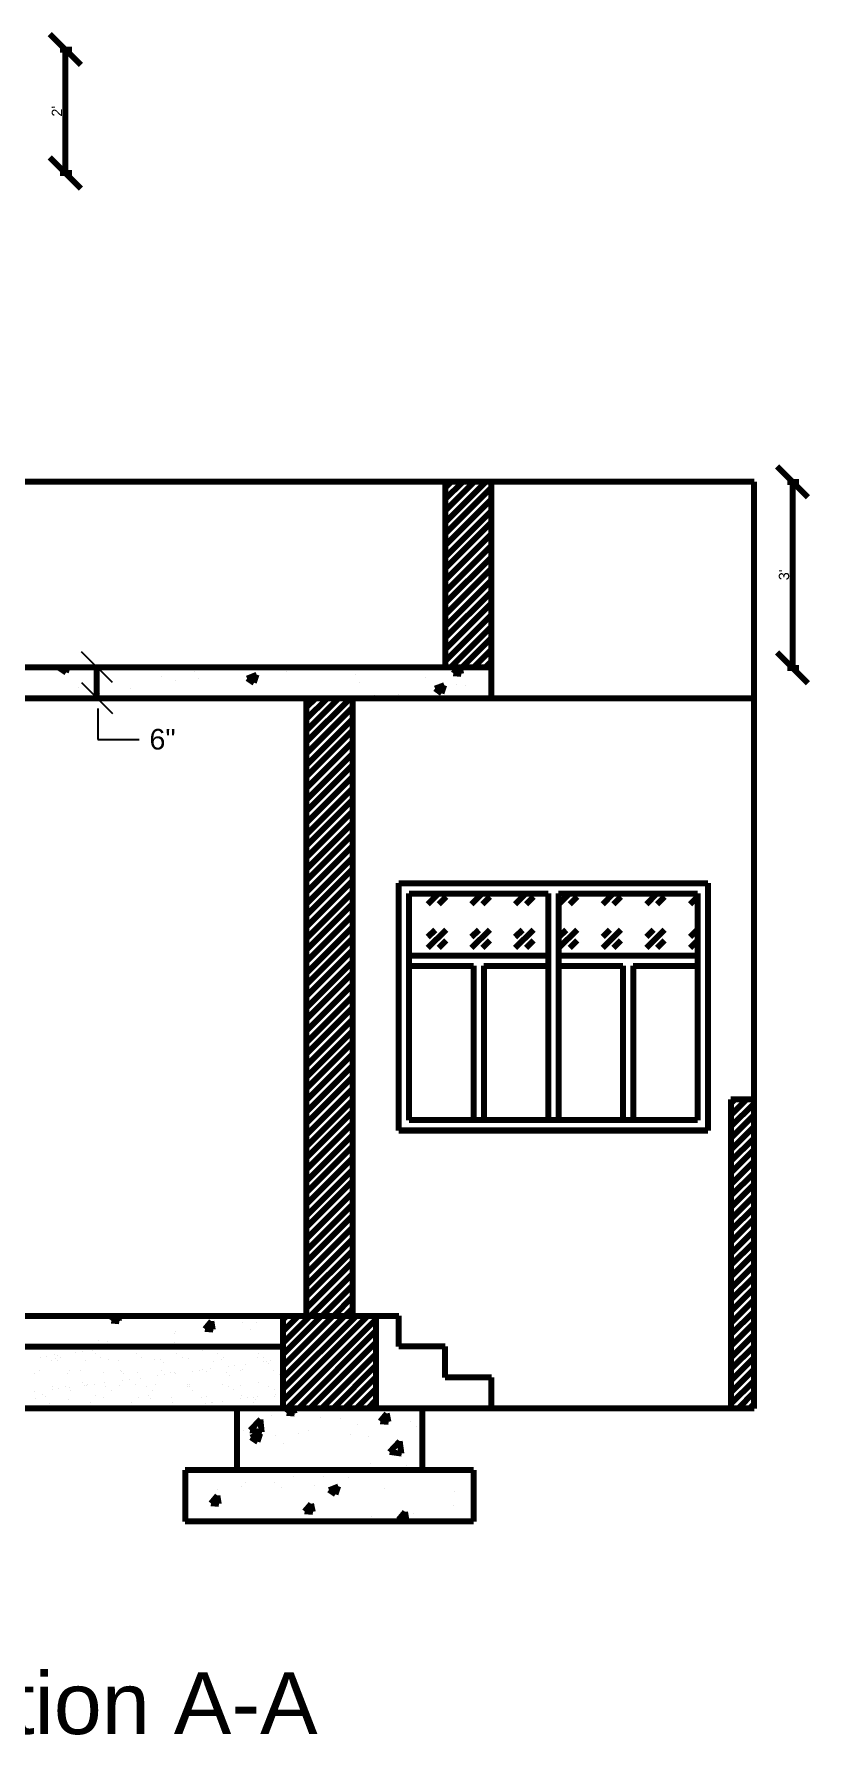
# Model space of a CAD drawing. Header units: inches. Extents: x 934 to 13503, y 40 to 6452.
# Drawn here: x 3706.4 to 3856.8, y 3813.6 to 4144.1 of the extents above; entities that cross this region are included whole.
import ezdxf

# ---------------------------------------------------------------- set-up
doc = ezdxf.new("R2010")
doc.units = ezdxf.units.IN
doc.layers.add('WINDOW', color=2, linetype='Continuous')
doc.styles.add('Annotative', font='arial.ttf')
doc.styles.get("Standard").update_dxf_attribs({"font": 'arial.ttf'})

# ---------------------------------------------------------------- blocks, each defined once
blk = doc.blocks.new('_Oblique')
at = {"color": 0, "linetype": 'ByBlock', "lineweight": -2}
blk.add_line((-0.5, -0.5), (0.5, 0.5), dxfattribs=at)

msp = doc.modelspace()

# ---------------------------------------------------------------- linework, layer by layer
at = {"color": 0, "linetype": 'ByBlock', "lineweight": -2}
for p, q in [((3721.657, 4018.093), (3715.657, 4024.093)), ((3715.657, 4018.093), (3721.657, 4012.093))]:
    msp.add_line(p, q, dxfattribs=at)
at = {"color": 0, "lineweight": 80}
for p, q in [((3777.32, 3979.093), (3837.32, 3979.093)), ((3777.32, 3931.093), (3777.32, 3979.093)), ((3837.32, 3979.093), (3837.32, 3931.093)), ((3779.32, 3933.093), (3779.32, 3977.093)), ((3779.32, 3977.093), (3806.32, 3977.093)), ((3808.32, 3977.093), (3835.32, 3977.093)), ((3835.32, 3977.093), (3835.32, 3933.093)), ((3779.32, 3965.044), (3806.32, 3965.044)), ((3779.32, 3963.044), (3791.82, 3963.044)), ((3791.82, 3963.044), (3791.82, 3933.093)), ((3793.82, 3963.044), (3806.32, 3963.044)), ((3793.82, 3963.044), (3793.82, 3933.093)), ((3808.32, 3965.044), (3835.32, 3965.044)), ((3808.32, 3963.044), (3820.82, 3963.044)), ((3820.82, 3963.044), (3820.82, 3933.093)), ((3822.82, 3963.044), (3835.32, 3963.044)), ((3822.82, 3963.044), (3822.82, 3933.093)), ((3835.32, 3933.093), (3779.32, 3933.093)), ((3837.32, 3931.093), (3777.32, 3931.093))]:
    msp.add_line(p, q, dxfattribs=at)
at = {"layer": 'WINDOW', "color": 0, "lineweight": 80}
for p, q in [((3711.522, 4141.093), (3713.772, 4141.093)), ((3711.522, 4117.093), (3713.772, 4117.093)), ((3846.32, 4057.093), (3681.32, 4057.093)), ((3786.32, 4057.093), (3786.32, 4021.093)), ((3795.32, 4015.093), (3795.32, 4057.093)), ((3846.32, 3877.093), (3846.32, 4057.093)), ((3852.786, 4057.093), (3855.036, 4057.093)), ((3482.32, 4021.093), (3795.32, 4021.093)), ((3852.786, 4020.968), (3855.036, 4020.968)), ((3482.32, 4015.093), (3846.32, 4015.093)), ((3759.32, 4015.093), (3759.32, 3895.093)), ((3768.32, 4015.093), (3768.32, 3895.093)), ((3777.32, 3979.093), (3837.32, 3979.093)), ((3806.32, 3977.093), (3806.32, 3933.093)), ((3808.32, 3977.093), (3808.32, 3933.093)), ((3846.32, 3937.093), (3841.82, 3937.093)), ((3841.82, 3937.093), (3841.82, 3877.093)), ((3777.32, 3931.093), (3837.32, 3931.093)), ((3477.82, 3895.093), (3777.32, 3895.093)), ((3754.82, 3877.093), (3754.82, 3895.093)), ((3772.82, 3895.093), (3772.82, 3877.093)), ((3777.32, 3889.093), (3777.32, 3895.093)), ((3685.82, 3889.093), (3754.82, 3889.093)), ((3786.32, 3889.093), (3777.32, 3889.093)), ((3786.32, 3883.093), (3786.32, 3889.093)), ((3795.32, 3883.093), (3786.32, 3883.093)), ((3795.32, 3877.093), (3795.32, 3883.093)), ((3846.32, 3877.093), (3468.82, 3877.093)), ((3745.82, 3877.093), (3745.82, 3865.093)), ((3781.82, 3877.093), (3781.82, 3865.093)), ((3791.82, 3865.093), (3735.82, 3865.093)), ((3735.82, 3865.093), (3735.82, 3855.093)), ((3791.82, 3865.093), (3791.82, 3855.093)), ((3791.82, 3855.093), (3735.82, 3855.093))]:
    msp.add_line(p, q, dxfattribs=at)
at = {"layer": 'WINDOW', "lineweight": 80}
for p, q in [((3712.522, 4141.093), (3712.522, 4117.093)), ((3853.786, 4057.093), (3853.786, 4020.968)), ((3718.657, 4015.093), (3718.657, 4021.093))]:
    msp.add_line(p, q, dxfattribs=at)
at = {"layer": 'WINDOW', "color": 0, "linetype": 'Continuous', "lineweight": 80, "transparency": 33554687}
for p, q in [((3786.32, 4055.941), (3787.471, 4057.093)), ((3786.32, 4053.696), (3789.717, 4057.093)), ((3786.32, 4051.451), (3791.962, 4057.093)), ((3786.32, 4049.206), (3794.207, 4057.093)), ((3786.32, 4046.961), (3795.32, 4055.961)), ((3786.32, 4044.716), (3795.32, 4053.716)), ((3786.32, 4042.471), (3795.32, 4051.471)), ((3786.32, 4040.226), (3795.32, 4049.226)), ((3786.32, 4037.981), (3795.32, 4046.981)), ((3786.32, 4035.736), (3795.32, 4044.736)), ((3786.32, 4033.49), (3795.32, 4042.49)), ((3786.32, 4031.245), (3795.32, 4040.245)), ((3786.32, 4029), (3795.32, 4038)), ((3786.32, 4026.755), (3795.32, 4035.755)), ((3786.32, 4024.51), (3795.32, 4033.51)), ((3786.32, 4022.265), (3795.32, 4031.265)), ((3787.392, 4021.093), (3795.32, 4029.02)), ((3789.638, 4021.093), (3795.32, 4026.775)), ((3791.883, 4021.093), (3795.32, 4024.53)), ((3794.128, 4021.093), (3795.32, 4022.285)), ((3711.353, 4020.988), (3712.617, 4020.136)), ((3711.354, 4020.99), (3711.622, 4021.093)), ((3712.617, 4020.136), (3712.938, 4021.093)), ((3731.177, 4019.331), (3731.177, 4019.331)), ((3734.017, 4018.538), (3734.017, 4018.538)), ((3737.536, 4020.168), (3737.536, 4020.168)), ((3738.466, 4018.893), (3738.466, 4018.893)), ((3741.86, 4020.831), (3741.86, 4020.831)), ((3747.856, 4018.954), (3749.12, 4018.102)), ((3747.857, 4018.956), (3749.636, 4019.639)), ((3748.83, 4021.081), (3748.83, 4021.081)), ((3749.12, 4018.102), (3749.635, 4019.637)), ((3751.507, 4020.681), (3751.507, 4020.681)), ((3755.419, 4020.258), (3755.419, 4020.258)), ((3768.978, 4019.685), (3768.978, 4019.685)), ((3782.537, 4019.112), (3782.537, 4019.112)), ((3784.542, 4020.589), (3784.542, 4020.589)), ((3787.897, 4019.933), (3788.87, 4021.093)), ((3787.897, 4019.933), (3789.415, 4019.8)), ((3789.406, 4019.799), (3789.168, 4021.093)), ((3794.893, 4018.581), (3794.893, 4018.581)), ((3712.444, 4015.362), (3712.444, 4015.362)), ((3715.136, 4017.219), (3715.136, 4017.219)), ((3719.204, 4015.995), (3719.204, 4015.995)), ((3725.273, 4016.988), (3725.273, 4016.988)), ((3754.916, 4015.504), (3754.916, 4015.504)), ((3759.32, 4013.226), (3761.187, 4015.093)), ((3759.32, 4010.981), (3763.432, 4015.093)), ((3759.32, 4008.736), (3765.677, 4015.093)), ((3759.32, 4006.49), (3767.922, 4015.093)), ((3769.729, 4018.046), (3769.729, 4018.046)), ((3772.493, 4015.632), (3772.493, 4015.632)), ((3777.22, 4015.756), (3777.22, 4015.756)), ((3784.359, 4016.92), (3785.623, 4016.068)), ((3784.36, 4016.922), (3786.139, 4017.604)), ((3785.623, 4016.068), (3786.138, 4017.603)), ((3788.535, 4017.744), (3788.535, 4017.744)), ((3790.262, 4017.544), (3790.262, 4017.544)), ((3759.32, 4004.245), (3768.32, 4013.245)), ((3759.32, 4002), (3768.32, 4011)), ((3759.32, 3999.755), (3768.32, 4008.755)), ((3759.32, 3997.51), (3768.32, 4006.51)), ((3759.32, 3995.265), (3768.32, 4004.265)), ((3759.32, 3993.02), (3768.32, 4002.02)), ((3759.32, 3990.775), (3768.32, 3999.775)), ((3759.32, 3988.53), (3768.32, 3997.53)), ((3759.32, 3986.285), (3768.32, 3995.285)), ((3759.32, 3984.04), (3768.32, 3993.04)), ((3759.32, 3981.795), (3768.32, 3990.795)), ((3759.32, 3979.55), (3768.32, 3988.55)), ((3759.32, 3977.305), (3768.32, 3986.305)), ((3759.32, 3975.06), (3768.32, 3984.06)), ((3759.32, 3972.814), (3768.32, 3981.814)), ((3759.32, 3970.569), (3768.32, 3979.569)), ((3759.32, 3968.324), (3768.32, 3977.324)), ((3782.965, 3975.034), (3785.023, 3977.093)), ((3785.086, 3975.034), (3786.5, 3976.449)), ((3791.45, 3975.034), (3793.509, 3977.093)), ((3793.572, 3975.034), (3794.986, 3976.449)), ((3799.936, 3975.034), (3801.994, 3977.093)), ((3802.057, 3975.034), (3803.471, 3976.449)), ((3808.421, 3975.034), (3810.479, 3977.093)), ((3810.542, 3975.034), (3811.956, 3976.449)), ((3816.906, 3975.034), (3818.965, 3977.093)), ((3819.027, 3975.034), (3820.442, 3976.449)), ((3825.391, 3975.034), (3827.45, 3977.093)), ((3827.513, 3975.034), (3828.927, 3976.449)), ((3833.877, 3975.034), (3835.32, 3976.477)), ((3759.32, 3966.079), (3768.32, 3975.079)), ((3759.32, 3963.834), (3768.32, 3972.834)), ((3759.32, 3961.589), (3768.32, 3970.589)), ((3782.965, 3966.549), (3786.5, 3970.085)), ((3782.965, 3968.67), (3784.379, 3970.085)), ((3791.45, 3966.549), (3794.986, 3970.085)), ((3791.45, 3968.67), (3792.864, 3970.085)), ((3799.936, 3966.549), (3803.471, 3970.085)), ((3799.936, 3968.67), (3801.35, 3970.085)), ((3808.421, 3966.549), (3811.956, 3970.085)), ((3808.421, 3968.67), (3809.835, 3970.085)), ((3816.906, 3966.549), (3820.442, 3970.085)), ((3816.906, 3968.67), (3818.32, 3970.085)), ((3825.391, 3966.549), (3828.927, 3970.085)), ((3825.391, 3968.67), (3826.806, 3970.085)), ((3833.877, 3968.67), (3835.291, 3970.085)), ((3759.32, 3959.344), (3768.32, 3968.344)), ((3759.32, 3957.099), (3768.32, 3966.099)), ((3785.086, 3966.549), (3786.5, 3967.963)), ((3793.572, 3966.549), (3794.986, 3967.963)), ((3802.057, 3966.549), (3803.471, 3967.963)), ((3810.542, 3966.549), (3811.956, 3967.963)), ((3819.027, 3966.549), (3820.442, 3967.963)), ((3827.513, 3966.549), (3828.927, 3967.963)), ((3833.877, 3966.549), (3835.32, 3967.992)), ((3759.32, 3954.854), (3768.32, 3963.854)), ((3759.32, 3952.609), (3768.32, 3961.609)), ((3759.32, 3950.364), (3768.32, 3959.364)), ((3759.32, 3948.119), (3768.32, 3957.119)), ((3759.32, 3945.874), (3768.32, 3954.874)), ((3759.32, 3943.629), (3768.32, 3952.629)), ((3759.32, 3941.384), (3768.32, 3950.384)), ((3759.32, 3939.139), (3768.32, 3948.139)), ((3759.32, 3936.893), (3768.32, 3945.893)), ((3759.32, 3934.648), (3768.32, 3943.648)), ((3759.32, 3932.403), (3768.32, 3941.403)), ((3759.32, 3930.158), (3768.32, 3939.158)), ((3759.32, 3927.913), (3768.32, 3936.913)), ((3841.82, 3936.326), (3842.586, 3937.093)), ((3841.82, 3934.081), (3844.832, 3937.093)), ((3841.82, 3931.836), (3846.32, 3936.336)), ((3759.32, 3925.668), (3768.32, 3934.668)), ((3759.32, 3923.423), (3768.32, 3932.423)), ((3841.82, 3929.591), (3846.32, 3934.091)), ((3759.32, 3921.178), (3768.32, 3930.178)), ((3841.82, 3927.346), (3846.32, 3931.846)), ((3841.82, 3925.101), (3846.32, 3929.601)), ((3759.32, 3918.933), (3768.32, 3927.933)), ((3841.82, 3922.856), (3846.32, 3927.356)), ((3759.32, 3916.688), (3768.32, 3925.688)), ((3759.32, 3914.443), (3768.32, 3923.443)), ((3841.82, 3920.611), (3846.32, 3925.111)), ((3841.82, 3918.366), (3846.32, 3922.866)), ((3759.32, 3912.198), (3768.32, 3921.198)), ((3841.82, 3916.121), (3846.32, 3920.621)), ((3759.32, 3909.953), (3768.32, 3918.953)), ((3759.32, 3907.708), (3768.32, 3916.708)), ((3841.82, 3913.875), (3846.32, 3918.375)), ((3841.82, 3911.63), (3846.32, 3916.13)), ((3759.32, 3905.463), (3768.32, 3914.463)), ((3841.82, 3909.385), (3846.32, 3913.885)), ((3759.32, 3903.218), (3768.32, 3912.218)), ((3759.32, 3900.972), (3768.32, 3909.972)), ((3841.82, 3907.14), (3846.32, 3911.64)), ((3841.82, 3904.895), (3846.32, 3909.395)), ((3759.32, 3898.727), (3768.32, 3907.727)), ((3841.82, 3902.65), (3846.32, 3907.15)), ((3759.32, 3896.482), (3768.32, 3905.482)), ((3760.175, 3895.093), (3768.32, 3903.237)), ((3841.82, 3900.405), (3846.32, 3904.905)), ((3762.42, 3895.093), (3768.32, 3900.992)), ((3841.82, 3898.16), (3846.32, 3902.66)), ((3841.82, 3895.915), (3846.32, 3900.415)), ((3764.665, 3895.093), (3768.32, 3898.747)), ((3766.911, 3895.093), (3768.32, 3896.502)), ((3841.82, 3893.67), (3846.32, 3898.17)), ((3721.475, 3894.163), (3722.255, 3895.093)), ((3721.475, 3894.163), (3722.993, 3894.03)), ((3722.984, 3894.029), (3722.788, 3895.093)), ((3739.694, 3892.569), (3740.918, 3894.029)), ((3741.203, 3892.435), (3740.909, 3894.027)), ((3746.874, 3893.848), (3746.874, 3893.848)), ((3749.667, 3893.828), (3749.667, 3893.828)), ((3754.82, 3894.33), (3755.583, 3895.093)), ((3754.82, 3892.085), (3757.828, 3895.093)), ((3754.82, 3889.84), (3760.073, 3895.093)), ((3754.82, 3887.595), (3762.318, 3895.093)), ((3754.82, 3885.35), (3764.563, 3895.093)), ((3754.82, 3883.105), (3766.808, 3895.093)), ((3754.82, 3880.859), (3769.053, 3895.093)), ((3754.82, 3878.614), (3771.298, 3895.093)), ((3755.543, 3877.093), (3772.82, 3894.369)), ((3763.343, 3894.968), (3763.343, 3894.968)), ((3841.82, 3891.425), (3846.32, 3895.925)), ((3841.82, 3889.18), (3846.32, 3893.68)), ((3717.647, 3889.613), (3717.647, 3889.613)), ((3718.98, 3890.233), (3718.98, 3890.233)), ((3720.641, 3890.156), (3720.641, 3890.156)), ((3732.539, 3889.66), (3732.539, 3889.66)), ((3733.689, 3891.724), (3733.689, 3891.724)), ((3733.717, 3889.883), (3733.717, 3889.883)), ((3733.833, 3892.06), (3733.833, 3892.06)), ((3739.694, 3892.569), (3741.212, 3892.436)), ((3740.047, 3892.562), (3740.047, 3892.562)), ((3748.53, 3892.426), (3748.53, 3892.426)), ((3757.788, 3877.093), (3772.82, 3892.124)), ((3760.033, 3877.093), (3772.82, 3889.879)), ((3841.82, 3886.935), (3846.32, 3891.435)), ((3707.628, 3887), (3707.628, 3887)), ((3708.951, 3887.174), (3708.951, 3887.174)), ((3709.786, 3886.322), (3709.786, 3886.322)), ((3710.462, 3887.647), (3710.462, 3887.647)), ((3710.561, 3886.816), (3710.561, 3886.816)), ((3711.016, 3887.446), (3711.016, 3887.446)), ((3711.029, 3886.387), (3711.029, 3886.387)), ((3711.533, 3886.964), (3711.533, 3886.964)), ((3712.849, 3888.672), (3712.849, 3888.672)), ((3714.466, 3887.9), (3714.466, 3887.9)), ((3715.788, 3888.074), (3715.788, 3888.074)), ((3716.435, 3886.407), (3716.435, 3886.407)), ((3717.853, 3888.346), (3717.853, 3888.346)), ((3718.197, 3889.046), (3718.197, 3889.046)), ((3718.372, 3887.661), (3718.372, 3887.661)), ((3718.665, 3888.617), (3718.665, 3888.617)), ((3719.443, 3886.979), (3719.443, 3886.979)), ((3719.71, 3888.92), (3719.71, 3888.92)), ((3720.875, 3886.592), (3720.875, 3886.592)), ((3721.303, 3888.8), (3721.303, 3888.8)), ((3722.625, 3888.974), (3722.625, 3888.974)), ((3722.933, 3886.376), (3722.933, 3886.376)), ((3726.281, 3887.675), (3726.281, 3887.675)), ((3726.358, 3889.004), (3726.358, 3889.004)), ((3727.353, 3886.993), (3727.353, 3886.993)), ((3728.51, 3888.821), (3728.51, 3888.821)), ((3729.793, 3886.623), (3729.793, 3886.623)), ((3731.038, 3886.504), (3731.038, 3886.504)), ((3732.856, 3888.973), (3732.856, 3888.973)), ((3734.191, 3887.69), (3734.191, 3887.69)), ((3735.262, 3887.007), (3735.262, 3887.007)), ((3736.442, 3886.708), (3736.442, 3886.708)), ((3738.674, 3888.734), (3738.674, 3888.734)), ((3739.142, 3888.305), (3739.142, 3888.305)), ((3741.352, 3886.28), (3741.352, 3886.28)), ((3742.101, 3887.704), (3742.101, 3887.704)), ((3742.939, 3886.676), (3742.939, 3886.676)), ((3743.172, 3887.022), (3743.172, 3887.022)), ((3748.987, 3888.509), (3748.987, 3888.509)), ((3749.799, 3886.924), (3749.799, 3886.924)), ((3750.011, 3887.719), (3750.011, 3887.719)), ((3751.082, 3887.036), (3751.082, 3887.036)), ((3751.516, 3886.192), (3751.516, 3886.192)), ((3752.315, 3886.306), (3752.315, 3886.306)), ((3754.38, 3886.578), (3754.38, 3886.578)), ((3762.278, 3877.093), (3772.82, 3887.634)), ((3841.82, 3884.69), (3846.32, 3889.19)), ((3841.82, 3882.445), (3846.32, 3886.945)), ((3706.512, 3883.809), (3706.512, 3883.809)), ((3707.479, 3884.493), (3707.479, 3884.493)), ((3713.009, 3883.778), (3713.009, 3883.778)), ((3713.239, 3884.362), (3713.239, 3884.362)), ((3715.389, 3884.508), (3715.389, 3884.508)), ((3719.87, 3884.025), (3719.87, 3884.025)), ((3723.299, 3884.522), (3723.299, 3884.522)), ((3723.403, 3884.275), (3723.403, 3884.275)), ((3723.871, 3883.846), (3723.871, 3883.846)), ((3726.518, 3884.11), (3726.518, 3884.11)), ((3727.032, 3882.978), (3727.032, 3882.978)), ((3730.482, 3883.432), (3730.482, 3883.432)), ((3731.209, 3884.537), (3731.209, 3884.537)), ((3731.507, 3886.075), (3731.507, 3886.075)), ((3731.804, 3883.606), (3731.804, 3883.606)), ((3733.016, 3884.079), (3733.016, 3884.079)), ((3733.716, 3884.05), (3733.716, 3884.05)), ((3733.869, 3883.878), (3733.869, 3883.878)), ((3737.319, 3884.332), (3737.319, 3884.332)), ((3738.641, 3884.506), (3738.641, 3884.506)), ((3739.118, 3884.551), (3739.118, 3884.551)), ((3739.876, 3884.326), (3739.876, 3884.326)), ((3740.706, 3884.778), (3740.706, 3884.778)), ((3743.88, 3883.963), (3743.88, 3883.963)), ((3744.156, 3885.232), (3744.156, 3885.232)), ((3744.348, 3883.534), (3744.348, 3883.534)), ((3745.478, 3885.406), (3745.478, 3885.406)), ((3746.525, 3884.411), (3746.525, 3884.411)), ((3747.028, 3884.565), (3747.028, 3884.565)), ((3747.543, 3885.678), (3747.543, 3885.678)), ((3750.993, 3886.132), (3750.993, 3886.132)), ((3751.984, 3885.763), (3751.984, 3885.763)), ((3753.022, 3884.38), (3753.022, 3884.38)), ((3754.193, 3883.739), (3754.193, 3883.739)), ((3764.523, 3877.093), (3772.82, 3885.389)), ((3766.769, 3877.093), (3772.82, 3883.144)), ((3841.82, 3880.199), (3846.32, 3884.699)), ((3706.52, 3880.277), (3706.52, 3880.277)), ((3708.132, 3879.816), (3708.132, 3879.816)), ((3709.946, 3881.428), (3709.946, 3881.428)), ((3709.97, 3880.732), (3709.97, 3880.732)), ((3711.292, 3880.906), (3711.292, 3880.906)), ((3712.513, 3881.286), (3712.513, 3881.286)), ((3713.357, 3881.178), (3713.357, 3881.178)), ((3713.584, 3880.604), (3713.584, 3880.604)), ((3715.767, 3882.046), (3715.767, 3882.046)), ((3716.235, 3881.617), (3716.235, 3881.617)), ((3716.595, 3881.513), (3716.595, 3881.513)), ((3716.807, 3881.632), (3716.807, 3881.632)), ((3718.13, 3881.806), (3718.13, 3881.806)), ((3718.445, 3879.592), (3718.445, 3879.592)), ((3720.194, 3882.078), (3720.194, 3882.078)), ((3720.423, 3881.301), (3720.423, 3881.301)), ((3721.494, 3880.618), (3721.494, 3880.618)), ((3723.093, 3881.482), (3723.093, 3881.482)), ((3723.645, 3882.532), (3723.645, 3882.532)), ((3724.967, 3882.706), (3724.967, 3882.706)), ((3726.081, 3881.821), (3726.081, 3881.821)), ((3728.333, 3881.315), (3728.333, 3881.315)), ((3729.404, 3880.633), (3729.404, 3880.633)), ((3729.953, 3881.729), (3729.953, 3881.729)), ((3736.243, 3881.329), (3736.243, 3881.329)), ((3736.244, 3881.734), (3736.244, 3881.734)), ((3736.602, 3881.814), (3736.602, 3881.814)), ((3736.713, 3881.305), (3736.713, 3881.305)), ((3737.314, 3880.647), (3737.314, 3880.647)), ((3743.099, 3881.782), (3743.099, 3881.782)), ((3744.153, 3881.344), (3744.153, 3881.344)), ((3745.224, 3880.661), (3745.224, 3880.661)), ((3746.558, 3881.509), (3746.558, 3881.509)), ((3749.959, 3882.03), (3749.959, 3882.03)), ((3752.063, 3881.358), (3752.063, 3881.358)), ((3753.134, 3880.676), (3753.134, 3880.676)), ((3753.335, 3879.864), (3753.335, 3879.864)), ((3754.657, 3880.038), (3754.657, 3880.038)), ((3769.014, 3877.093), (3772.82, 3880.899)), ((3841.82, 3877.954), (3846.32, 3882.454)), ((3843.203, 3877.093), (3846.32, 3880.209)), ((3706.672, 3878.915), (3706.672, 3878.915)), ((3708.6, 3879.387), (3708.6, 3879.387)), ((3709.53, 3878.133), (3709.53, 3878.133)), ((3710.81, 3877.363), (3710.81, 3877.363)), ((3713.169, 3878.884), (3713.169, 3878.884)), ((3717.44, 3878.147), (3717.44, 3878.147)), ((3720.03, 3879.131), (3720.03, 3879.131)), ((3720.973, 3877.275), (3720.973, 3877.275)), ((3725.35, 3878.162), (3725.35, 3878.162)), ((3726.678, 3879.216), (3726.678, 3879.216)), ((3728.609, 3879.505), (3728.609, 3879.505)), ((3729.077, 3879.076), (3729.077, 3879.076)), ((3732.823, 3877.164), (3732.823, 3877.164)), ((3733.176, 3879.185), (3733.176, 3879.185)), ((3733.26, 3878.176), (3733.26, 3878.176)), ((3734.146, 3877.338), (3734.146, 3877.338)), ((3736.211, 3877.61), (3736.211, 3877.61)), ((3738.922, 3879.28), (3738.922, 3879.28)), ((3739.661, 3878.064), (3739.661, 3878.064)), ((3740.036, 3879.432), (3740.036, 3879.432)), ((3740.983, 3878.238), (3740.983, 3878.238)), ((3741.17, 3878.191), (3741.17, 3878.191)), ((3743.048, 3878.51), (3743.048, 3878.51)), ((3746.498, 3878.964), (3746.498, 3878.964)), ((3746.685, 3879.517), (3746.685, 3879.517)), ((3747.82, 3879.138), (3747.82, 3879.138)), ((3749.08, 3878.205), (3749.08, 3878.205)), ((3749.086, 3879.193), (3749.086, 3879.193)), ((3749.554, 3878.764), (3749.554, 3878.764)), ((3749.885, 3879.41), (3749.885, 3879.41)), ((3750.119, 3877.135), (3750.119, 3877.135)), ((3753.182, 3879.486), (3753.182, 3879.486)), ((3755.548, 3876.214), (3756.285, 3877.093)), ((3757.058, 3876.08), (3756.871, 3877.093)), ((3771.259, 3877.093), (3772.82, 3878.654)), ((3845.448, 3877.093), (3846.32, 3877.964)), ((3748.448, 3872.85), (3750.426, 3874.911)), ((3750.705, 3872.499), (3750.424, 3874.911)), ((3752.508, 3875.665), (3752.508, 3875.665)), ((3755.548, 3876.214), (3757.066, 3876.081)), ((3762.021, 3875.346), (3762.021, 3875.346)), ((3766.067, 3875.092), (3766.067, 3875.092)), ((3769.365, 3873.963), (3769.365, 3873.963)), ((3773.766, 3874.62), (3774.991, 3876.08)), ((3773.766, 3874.62), (3775.284, 3874.487)), ((3775.276, 3874.486), (3774.982, 3876.078)), ((3779.626, 3874.52), (3779.626, 3874.52)), ((3780.719, 3873.651), (3780.719, 3873.651)), ((3747.208, 3872.803), (3747.208, 3872.803)), ((3748.447, 3872.853), (3750.706, 3872.502)), ((3748.585, 3871.506), (3750.364, 3872.188)), ((3748.585, 3871.504), (3749.848, 3870.652)), ((3749.848, 3870.652), (3750.363, 3872.187)), ((3753.386, 3871.859), (3753.386, 3871.859)), ((3754.848, 3870.236), (3754.848, 3870.236)), ((3757.863, 3872.253), (3757.863, 3872.253)), ((3759.745, 3872.696), (3759.745, 3872.696)), ((3767.889, 3872.025), (3767.889, 3872.025)), ((3771.422, 3871.681), (3771.422, 3871.681)), ((3775.556, 3868.645), (3777.534, 3870.707)), ((3777.813, 3868.295), (3777.532, 3870.707)), ((3771.721, 3866.457), (3771.721, 3866.457)), ((3775.554, 3868.648), (3777.813, 3868.298)), ((3756.908, 3863.914), (3756.908, 3863.914)), ((3762.683, 3863.945), (3762.683, 3863.945)), ((3767.58, 3863.569), (3767.58, 3863.569)), ((3778.724, 3866.057), (3778.724, 3866.057)), ((3780.41, 3865.195), (3780.41, 3865.195)), ((3740.854, 3858.703), (3742.078, 3860.162)), ((3741.347, 3859.876), (3741.347, 3859.876)), ((3742.363, 3858.568), (3742.07, 3860.16)), ((3742.095, 3861.372), (3742.095, 3861.372)), ((3746.704, 3861.841), (3746.704, 3861.841)), ((3747.454, 3862.754), (3747.454, 3862.754)), ((3753.063, 3862.678), (3753.063, 3862.678)), ((3754.539, 3861.781), (3754.539, 3861.781)), ((3761.014, 3862.181), (3761.014, 3862.181)), ((3763.746, 3861.278), (3765.01, 3860.426)), ((3763.747, 3861.279), (3765.525, 3861.962)), ((3765.01, 3860.426), (3765.525, 3861.961)), ((3774.573, 3861.608), (3774.573, 3861.608)), ((3788.132, 3861.036), (3788.132, 3861.036)), ((3740.854, 3858.702), (3742.372, 3858.57)), ((3759.072, 3857.109), (3760.297, 3858.568)), ((3759.072, 3857.109), (3760.59, 3856.976)), ((3760.582, 3856.974), (3760.288, 3858.566)), ((3777.291, 3855.515), (3778.515, 3856.974)), ((3778.401, 3856.876), (3778.401, 3856.876)), ((3778.8, 3855.38), (3778.507, 3856.972)), ((3780.101, 3856.74), (3780.101, 3856.74)), ((3788.021, 3858.142), (3788.021, 3858.142)), ((3767.271, 3855.114), (3767.271, 3855.114)), ((3772.042, 3856.039), (3772.042, 3856.039)), ((3777.291, 3855.515), (3778.809, 3855.382))]:
    msp.add_line(p, q, dxfattribs=at)
at = {"layer": 'WINDOW', "color": 0, "linetype": 'ByBlock', "lineweight": -2}
msp.add_line((3718.857, 4007.056), (3726.857, 4007.056), dxfattribs=at)
msp.add_lwpolyline([(3718.857, 4013.056), (3718.857, 4007.056)], dxfattribs=at)

# ---------------------------------------------------------------- block references
at = {"layer": 'WINDOW', "lineweight": 80, "xscale": 6, "yscale": 6, "zscale": 6}
for p, rotation in [((3712.522, 4141.093), 90), ((3712.522, 4117.093), 270), ((3853.786, 4057.093), 90), ((3853.786, 4020.968), 270)]:
    msp.add_blockref('_Oblique', p, dxfattribs=dict(at, rotation=rotation))

# ---------------------------------------------------------------- texts
at = {"layer": 'WINDOW', "color": 0, "lineweight": 80, "char_height": 2, "attachment_point": 5, "rotation": 90}
for s, insert in [("2'", (3710.893, 4129.093)), ("3'", (3852.139, 4039.03))]:
    msp.add_mtext(s, dxfattribs=dict(at, insert=insert))
at = {"layer": 'WINDOW', "color": 0, "lineweight": 80, "insert": (3728.857, 4009.09), "char_height": 4, "attachment_point": 1}
msp.add_mtext('6"', dxfattribs=at)
at = {"layer": 'WINDOW', "color": 0, "lineweight": 80, "insert": (3586.258, 3825.808), "char_height": 12, "width": 179.13482, "attachment_point": 1, "style": 'Annotative'}
msp.add_mtext('\\pxqc;Schematic Section A-A', dxfattribs=at)

doc.saveas('drawing.dxf')
